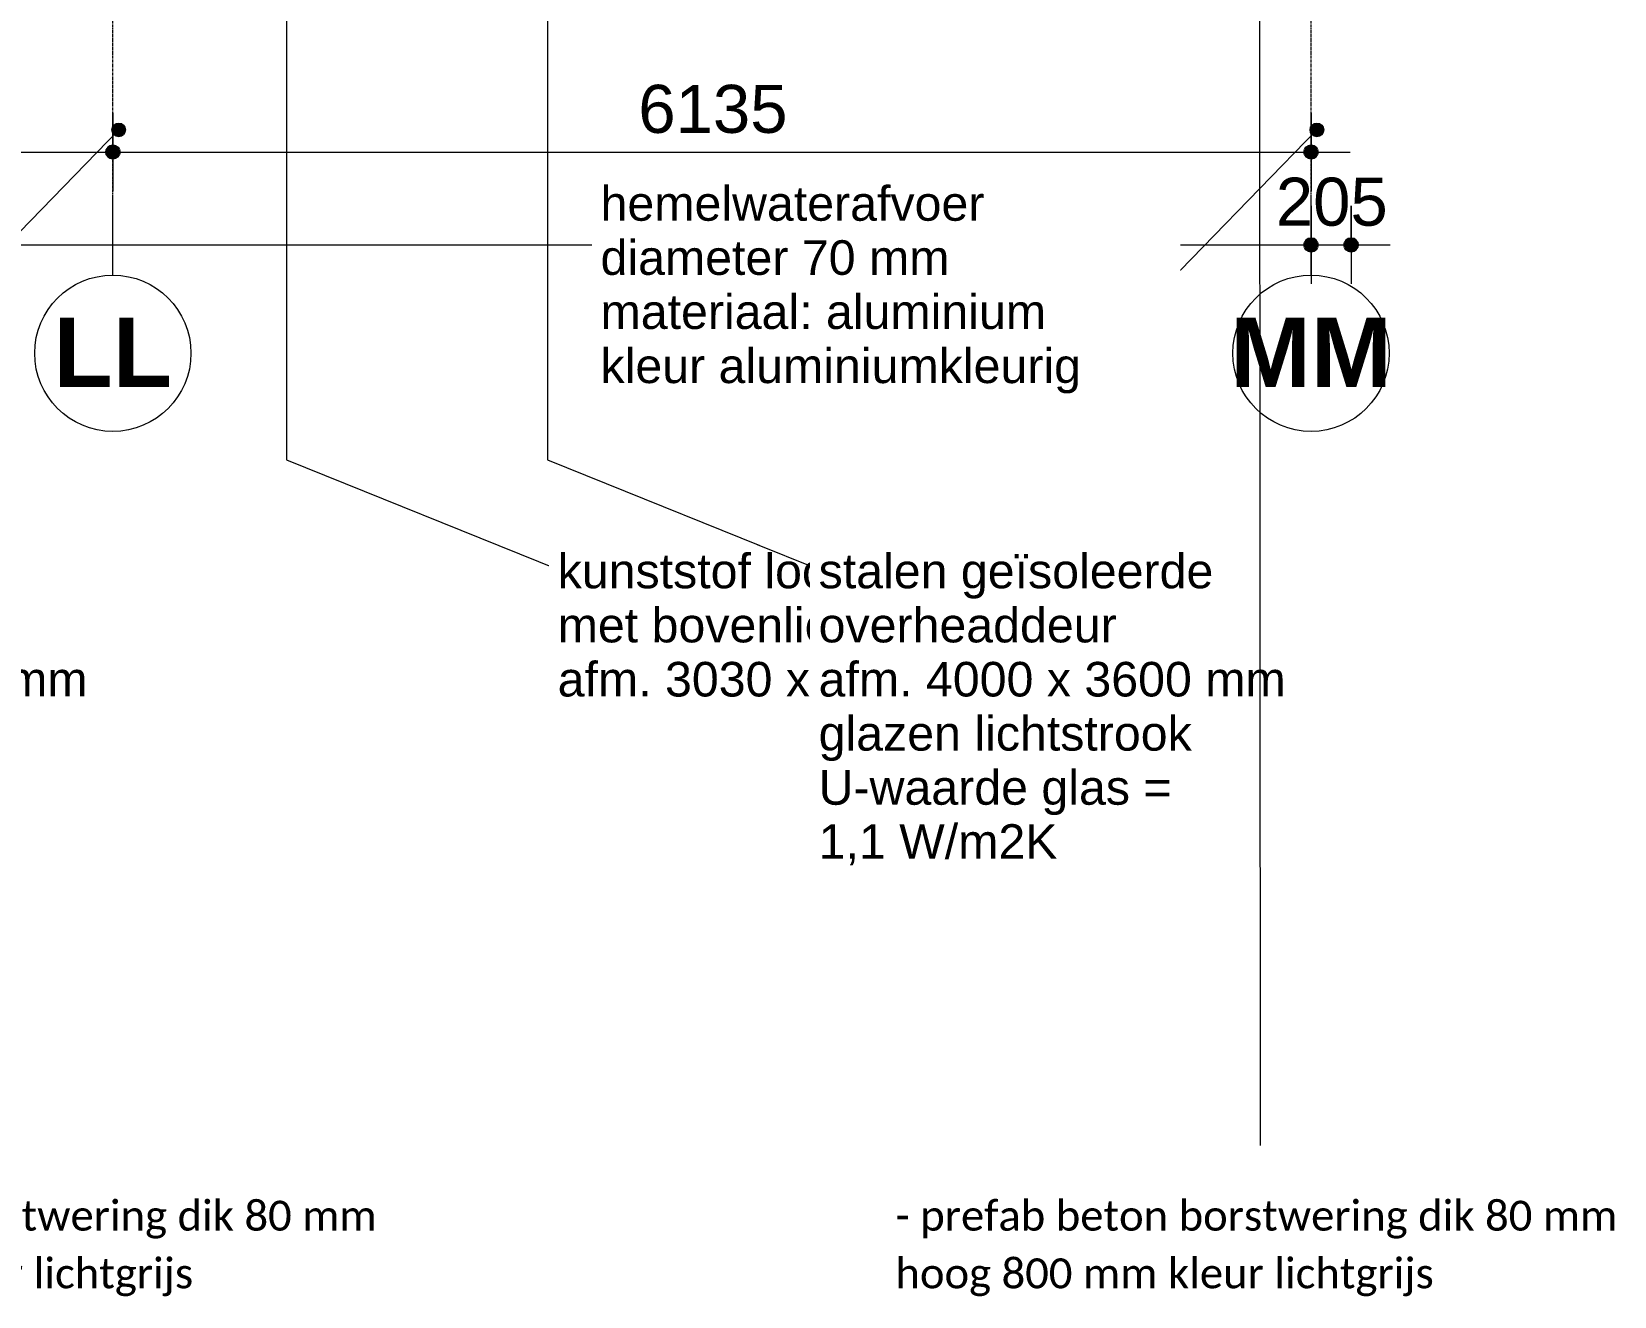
# Model space of a CAD drawing. Header units: millimetres. Extents: x 48682 to 485846, y -7071 to 11912.
# Drawn here: x 221659 to 229763, y -7071 to -598 of the extents above; entities that cross this region are included whole.
import ezdxf

# ---------------------------------------------------------------- set-up
doc = ezdxf.new("R2010")
doc.units = ezdxf.units.MM
doc.linetypes.add('Grid Line', pattern=[22.225, 12.7, -3.175, 3.175, -3.175])
for name, color, linetype, lineweight in [('A-ANNO-DIMS', 211, 'Continuous', 9), ('A-ANNO-DIMS-100', 211, 'Continuous', 9), ('G-ANNO-TEXT', 231, 'Continuous', 9), ('S-GRID', 1, 'Continuous', 9), ('S-GRID-IDEN', 1, 'Continuous', 18)]:
    doc.layers.add(name, color=color, linetype=linetype, lineweight=lineweight)
doc.styles.add('Arial', font='arial.ttf', dxfattribs={"height": 177.035928})
doc.styles.add('Arial_1', font='arial.ttf', dxfattribs={"height": 245.883234})
doc.styles.add('Arial_B', font='', dxfattribs={"height": 355.164671})
doc.styles.add('Calibri', font='calibri.ttf', dxfattribs={"height": 153.100159})
doc.styles.get('Arial_B').set_extended_font_data('Arial', bold=True)
doc.dimstyles.new('2_5mm', dxfattribs={"dimscale": 304.8, "dimtxt": 250, "dimasz": 0.918635, "dimexe": 0.656168, "dimexo": 0.0625, "dimgap": 0.082021, "dimtad": 1, "dimdec": 0, "dimzin": 0, "dimdsep": 46, "dimtxsty": 'Arial_1', "dimblk1": 'DOTSMALL', "dimblk2": 'DOTSMALL', "dimsah": 1, "dimcen": 0.09, "dimdle": 0.656168, "dimazin": 0, "dimtfac": 1, "dimtdec": 4, "dimtix": 1, "dimtmove": 0, "dimatfit": 3, "dimfxl": 0.656168, "dimfxlon": 1, "dimtvp": 1, "dimtolj": 1, "dimtzin": 0, "dimlwd": 13, "dimlwe": 13, "dimarcsym": 2})

# ---------------------------------------------------------------- blocks, each defined once
blk = doc.blocks.new('Grid - r_4_0mm-300507-linkergebouw zuidoostgevel')
at = {"layer": 'S-GRID-IDEN'}
blk.add_circle((49902.5, -2244.1), 400, dxfattribs=at)
blk = doc.blocks.new('DIMBLOCK28-linkergebouw zuidoostgevel')
at = {"layer": 'A-ANNO-DIMS-100', "lineweight": 25}
h = blk.add_hatch(color=256, dxfattribs=at)
edge = h.paths.add_edge_path(flags=0)
edge.add_arc((215924.7, -1213.9), 35, 0, 360)
h = blk.add_hatch(color=256, dxfattribs=at)
edge = h.paths.add_edge_path(flags=0)
edge.add_arc((222074.7, -1213.9), 35, 0, 360)
at = {"layer": 'A-ANNO-DIMS-100', "lineweight": 13}
for p, q in [((215924.7, -1013.9), (215924.7, -1413.9)), ((215924.7, -1213.9), (215924.7, -1013.9)), ((222074.7, -1013.9), (222074.7, -1413.9)), ((222074.7, -1213.9), (222074.7, -1013.9)), ((215924.7, -1213.9), (222074.7, -1213.9))]:
    blk.add_line(p, q, dxfattribs=at)
at = {"layer": 'A-ANNO-DIMS-100', "lineweight": 25}
for centre in [(215924.7, -1213.9), (222074.7, -1213.9)]:
    blk.add_circle(centre, 35, dxfattribs=at)
at = {"layer": 'A-ANNO-DIMS-100', "color": 0, "lineweight": 13, "insert": (218622.7, -870), "char_height": 245.88, "width": 904.615, "attachment_point": 1, "line_spacing_factor": 0.938532, "style": 'Arial_1'}
blk.add_mtext('6150', dxfattribs=at)
blk = doc.blocks.new('_DotSmall')
at = {"color": 0, "linetype": 'ByBlock', "const_width": 0.5}
blk.add_lwpolyline([(-0.0625, 0, 1), (0.0625, 0, 1)], format="xyb", close=True, dxfattribs=at)
blk = doc.blocks.new('DIMBLOCK29-linkergebouw zuidoostgevel')
at = {"layer": 'A-ANNO-DIMS-100', "lineweight": 25}
h = blk.add_hatch(color=256, dxfattribs=at)
edge = h.paths.add_edge_path(flags=0)
edge.add_arc((222074.7, -1213.9), 35, 0, 360)
h = blk.add_hatch(color=256, dxfattribs=at)
edge = h.paths.add_edge_path(flags=0)
edge.add_arc((228209.7, -1213.9), 35, 0, 360)
at = {"layer": 'A-ANNO-DIMS-100', "lineweight": 13}
for p, q in [((222074.7, -1013.9), (222074.7, -1413.9)), ((222074.7, -1213.9), (222074.7, -1013.9)), ((228209.7, -1013.9), (228209.7, -1413.9)), ((228209.7, -1213.9), (228209.7, -1013.9)), ((222074.7, -1213.9), (228409.7, -1213.9))]:
    blk.add_line(p, q, dxfattribs=at)
at = {"layer": 'A-ANNO-DIMS-100', "lineweight": 25}
for centre in [(222074.7, -1213.9), (228209.7, -1213.9)]:
    blk.add_circle(centre, 35, dxfattribs=at)
at = {"layer": 'A-ANNO-DIMS-100', "color": 0, "lineweight": 13, "insert": (224765.2, -870), "char_height": 245.88, "width": 904.615, "attachment_point": 1, "line_spacing_factor": 0.938532, "style": 'Arial_1'}
blk.add_mtext('6135', dxfattribs=at)
blk = doc.blocks.new('DIMBLOCK30-linkergebouw zuidoostgevel')
at = {"layer": 'A-ANNO-DIMS-100', "lineweight": 25}
h = blk.add_hatch(color=256, dxfattribs=at)
edge = h.paths.add_edge_path(flags=0)
edge.add_arc((171624.7, -1689.2), 35, 0, 360)
h = blk.add_hatch(color=256, dxfattribs=at)
edge = h.paths.add_edge_path(flags=0)
edge.add_arc((228209.7, -1689.2), 35, 0, 360)
at = {"layer": 'A-ANNO-DIMS-100', "lineweight": 13}
for p, q in [((171624.7, -1489.2), (171624.7, -1889.2)), ((171624.7, -1689.2), (171624.7, -1489.2)), ((228209.7, -1489.2), (228209.7, -1889.2)), ((228209.7, -1689.2), (228209.7, -1489.2)), ((171424.7, -1689.2), (228209.7, -1689.2))]:
    blk.add_line(p, q, dxfattribs=at)
at = {"layer": 'A-ANNO-DIMS-100', "lineweight": 25}
for centre in [(171624.7, -1689.2), (228209.7, -1689.2)]:
    blk.add_circle(centre, 35, dxfattribs=at)
at = {"layer": 'A-ANNO-DIMS-100', "color": 0, "lineweight": 13, "insert": (199446, -1345.2), "char_height": 245.88, "width": 1130.769, "attachment_point": 1, "line_spacing_factor": 0.938532, "style": 'Arial_1'}
blk.add_mtext('56585', dxfattribs=at)
blk = doc.blocks.new('DIMBLOCK31-linkergebouw zuidoostgevel')
at = {"layer": 'A-ANNO-DIMS-100', "lineweight": 25}
h = blk.add_hatch(color=256, dxfattribs=at)
edge = h.paths.add_edge_path(flags=0)
edge.add_arc((228209.7, -1689.2), 35, 0, 360)
h = blk.add_hatch(color=256, dxfattribs=at)
edge = h.paths.add_edge_path(flags=0)
edge.add_arc((228414.7, -1689.2), 35, 0, 360)
at = {"layer": 'A-ANNO-DIMS-100', "lineweight": 13}
for p, q in [((228209.7, -1489.2), (228209.7, -1889.2)), ((228209.7, -1689.2), (228209.7, -1489.2)), ((228414.7, -1489.2), (228414.7, -1889.2)), ((228414.7, -1689.2), (228414.7, -1489.2)), ((228209.7, -1689.2), (228614.7, -1689.2))]:
    blk.add_line(p, q, dxfattribs=at)
at = {"layer": 'A-ANNO-DIMS-100', "lineweight": 25}
for centre in [(228209.7, -1689.2), (228414.7, -1689.2)]:
    blk.add_circle(centre, 35, dxfattribs=at)
at = {"layer": 'A-ANNO-DIMS-100', "color": 0, "lineweight": 13, "insert": (228029.5, -1345.2), "char_height": 245.88, "width": 678.462, "attachment_point": 1, "line_spacing_factor": 0.938532, "style": 'Arial_1'}
blk.add_mtext('205', dxfattribs=at)

msp = doc.modelspace()

# ---------------------------------------------------------------- hatches: boundary and pattern name
at = {"layer": 'G-ANNO-TEXT'}
h = msp.add_hatch(color=250, dxfattribs=at)
edge = h.paths.add_edge_path(flags=0)
edge.add_arc((222104.7, -1101), 35, 0, 360)
h = msp.add_hatch(color=250, dxfattribs=at)
edge = h.paths.add_edge_path(flags=0)
edge.add_arc((228239.7, -1101), 35, 0, 360)

# ---------------------------------------------------------------- linework, layer by layer
at = {"layer": 'G-ANNO-TEXT', "color": 250}
for p, q in [((222963.2, 2686.9), (222963.2, -2788.9)), ((224299.5, 2686.9), (224299.5, -2788.9)), ((222104.7, -1101), (220936.3, -2302.3)), ((228239.7, -1101), (227071.3, -2302.3)), ((227071.3, -2302.3), (227008.9, -2302.3)), ((222963.2, -2788.9), (224352.3, -3348.6))]:
    msp.add_line(p, q, dxfattribs=at)
for centre in [(222104.7, -1101), (228239.7, -1101)]:
    msp.add_circle(centre, 35, dxfattribs=at)
at = {"layer": 'S-GRID', "linetype": 'Grid Line', "lineweight": 18}
for p, q in [((222074.7, -1444.1), (222074.7, 8924.7)), ((228209.7, -1444.1), (228209.7, 8924.7))]:
    msp.add_line(p, q, dxfattribs=at)
at = {"layer": 'S-GRID', "lineweight": 18}
for p, q in [((222074.7, -1844.1), (222074.7, -1444.1)), ((228209.7, -1844.1), (228209.7, -1444.1))]:
    msp.add_line(p, q, dxfattribs=at)

# ---------------------------------------------------------------- block references
at = {"layer": 'S-GRID-IDEN'}
for p in [(172172.2, 0), (178307.2, 0)]:
    msp.add_blockref('Grid - r_4_0mm-300507-linkergebouw zuidoostgevel', p, dxfattribs=at)

# ---------------------------------------------------------------- texts
at = {"layer": 'G-ANNO-TEXT', "color": 7, "insert": (219553.5, -3269.9), "char_height": 177.036, "width": 2848.928, "attachment_point": 1, "line_spacing_factor": 0.938532, "style": 'Arial', "bg_fill": 3, "box_fill_scale": 1.25, "bg_fill_color": 0, "bg_fill_transparency": 0}
msp.add_mtext('stalen geïsoleerde\\Poverheaddeur\\Pafm. 4000 x 3600 mm\\Pglazen lichtstrook\\PU-waarde glas =\\P1,1 W/m2K\\P', dxfattribs=at)
at = {"layer": 'G-ANNO-TEXT', "color": 7, "char_height": 153.1, "width": 4479.664, "attachment_point": 1, "line_spacing_factor": 1.156427, "style": 'Calibri'}
for insert in [(219729.7, -6582), (226082, -6582)]:
    msp.add_mtext('- prefab beton borstwering dik 80 mm\\Phoog 800 mm kleur lichtgrijs', dxfattribs=dict(at, insert=insert))
at = {"layer": 'S-GRID-IDEN', "lineweight": 9, "char_height": 355.16, "attachment_point": 2, "line_spacing_factor": 0.938532, "style": 'Arial_B'}
for s, insert, width in [('LL', (222074.5, -2061), 705.565), ('MM', (228209.5, -2061), 957.553)]:
    msp.add_mtext(s, dxfattribs=dict(at, insert=insert, width=width))

# ---------------------------------------------------------------- dimensions: what is measured, and where the dimension line sits
at = {"layer": 'A-ANNO-DIMS', "lineweight": 13}
for base, p1, p2, override, picture, middle in [((222074.7, -1213.9), (215924.7, -1013.9), (222074.7, -1013.9), {"dimpost": '<>', "dimfxl": 6150}, 'DIMBLOCK28-linkergebouw zuidoostgevel', (218999.7, -1063.4)), ((228209.7, -1213.9), (222074.7, -1013.9), (228209.7, -1013.9), {"dimpost": '<>', "dimfxl": 6135}, 'DIMBLOCK29-linkergebouw zuidoostgevel', (225142.2, -1063.3)), ((228209.7, -1689.2), (171624.7, -1489.2), (228209.7, -1489.2), {"dimpost": '<>', "dimfxl": 56585}, 'DIMBLOCK30-linkergebouw zuidoostgevel', (199917.2, -1538.6)), ((228414.7, -1689.2), (228209.7, -1489.2), (228414.7, -1489.2), {"dimpost": '<>', "dimfxl": 205}, 'DIMBLOCK31-linkergebouw zuidoostgevel', (228312.2, -1538.6))]:
    dim = msp.add_linear_dim(base=base, p1=p1, p2=p2, dimstyle='2_5mm', override=override, dxfattribs=at)
    dim.commit()
    dim.dimension.update_dxf_attribs({"geometry": picture, "text_midpoint": middle})

# ---------------------------------------------------------------- next in the draw order: texts
at = {"layer": 'G-ANNO-TEXT', "color": 7, "char_height": 177.036, "attachment_point": 1, "line_spacing_factor": 0.938532, "style": 'Arial', "bg_fill": 3, "box_fill_scale": 1.25, "bg_fill_color": 0, "bg_fill_transparency": 0}
for s, insert, width in [('hemelwaterafvoer\\Pdiameter 70 mm\\Pmateriaal: aluminium\\Pkleur aluminiumkleurig', (224571.8, -1388.6), 2924.525), ('kunststof loopdeur\\Pmet bovenlicht\\Pafm. 3030 x 985 mm\\P', (224352.3, -3269.9), 2684.774)]:
    msp.add_mtext(s, dxfattribs=dict(at, insert=insert, width=width))

# ---------------------------------------------------------------- next in the draw order: linework, layer by layer
at = {"layer": 'G-ANNO-TEXT', "color": 250}
msp.add_line((224299.5, -2788.9), (225688.5, -3348.6), dxfattribs=at)

# ---------------------------------------------------------------- next in the draw order: texts
at = {"layer": 'G-ANNO-TEXT', "color": 7, "insert": (225688.5, -3269.9), "char_height": 177.036, "width": 2848.928, "attachment_point": 1, "line_spacing_factor": 0.938532, "style": 'Arial', "bg_fill": 3, "box_fill_scale": 1.25, "bg_fill_color": 0, "bg_fill_transparency": 0}
msp.add_mtext('stalen geïsoleerde\\Poverheaddeur\\Pafm. 4000 x 3600 mm\\Pglazen lichtstrook\\PU-waarde glas =\\P1,1 W/m2K\\P', dxfattribs=at)

# ---------------------------------------------------------------- next in the draw order: linework, layer by layer
at = {"layer": 'G-ANNO-TEXT', "color": 250}
msp.add_line((227945.6, 272), (227948.5, -6299.1), dxfattribs=at)

doc.saveas('drawing.dxf')
